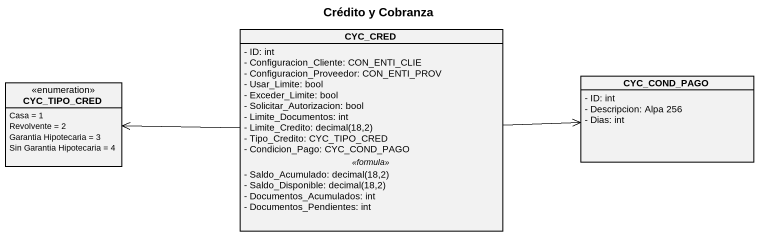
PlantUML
@startuml
title Crédito y Cobranza
hide circle
hide empty members
skinparam classAttributeIconSize 0
class CYC_CRED {
  - ID: int
  - Configuracion_Cliente: CON_ENTI_CLIE
  - Configuracion_Proveedor: CON_ENTI_PROV
  - Usar_Limite: bool
  - Exceder_Limite: bool
  - Solicitar_Autorizacion: bool
  - Limite_Documentos: int
  {field} - Limite_Credito: decimal(18,2)
  - Tipo_Credito: CYC_TIPO_CRED
  - Condicion_Pago: CYC_COND_PAGO
  .. <<formula>> ..
  {field} - Saldo_Acumulado: decimal(18,2)
  {field} - Saldo_Disponible: decimal(18,2)
  - Documentos_Acumulados: int
  - Documentos_Pendientes: int
}
class CYC_COND_PAGO {
  - ID: int
  - Descripcion: Alpa 256
  - Dias: int
}
enum CYC_TIPO_CRED {
  Casa = 1
  Revolvente = 2
  Garantia Hipotecaria = 3
  Sin Garantia Hipotecaria = 4
}
CYC_CRED -right-> CYC_COND_PAGO
CYC_CRED -left-> CYC_TIPO_CRED
@enduml
